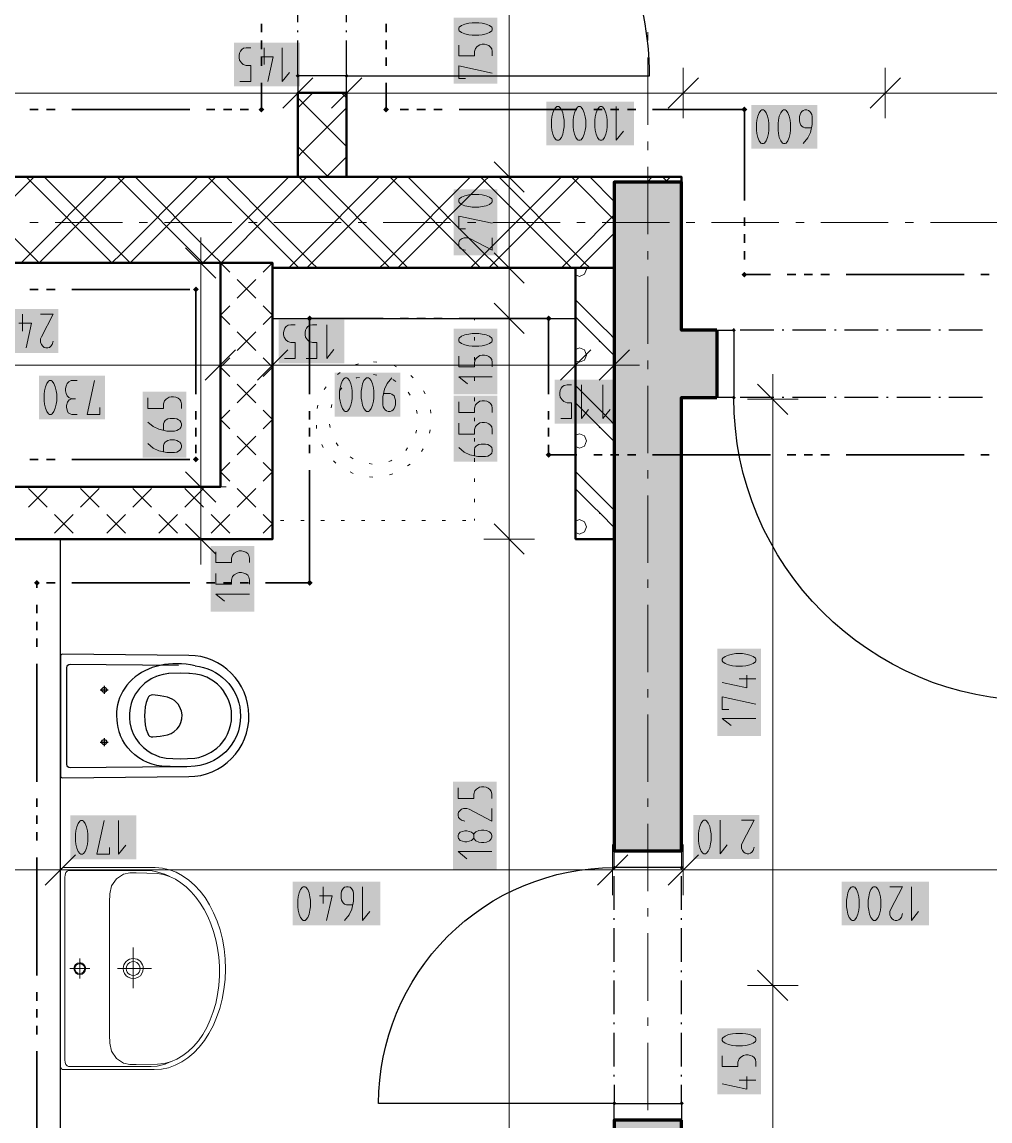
# Model space of a CAD drawing. Header units: millimetres. Extents: x 0 to 594, y 0 to 420.
# Drawn here: x 448.8 to 475.14, y 196.91 to 226.79 of the extents above; entities that cross this region are included whole.
import ezdxf

# ---------------------------------------------------------------- set-up
doc = ezdxf.new("R2010")
doc.units = ezdxf.units.MM
doc.header["$LTSCALE"] = 8
for name, color, linetype in [('PDF_Dvere', 7, 'Continuous'), ('PDF_Instalacni prizdivka do 1m', 7, 'Continuous'), ('PDF_Instalacni prizdivky', 7, 'Continuous'), ('PDF_Koty delkove', 7, 'Continuous'), ('PDF_Osy hlavni', 7, 'Continuous'), ('PDF_Pozarni useky', 7, 'Continuous'), ('PDF_Pricky CP', 7, 'Continuous'), ('PDF_Pricky zdene', 7, 'Continuous'), ('PDF_Sanita', 7, 'Continuous'), ('PDF_Steny akusticke', 7, 'Continuous'), ('PDF_Steny obvodove nosne', 7, 'Continuous')]:
    doc.layers.add(name, color=color, linetype=linetype)

msp = doc.modelspace()

# ---------------------------------------------------------------- hatches: boundary and pattern name
at = {"layer": 'PDF_Steny obvodove nosne', "true_color": 0xc0c0c0, "transparency": 33554559}
h = msp.add_hatch(color=9, dxfattribs=at)
h.paths.add_polyline_path([(464.915, 222.437), (464.915, 204.257), (466.747, 204.257), (466.747, 216.576), (466.746, 216.576), (466.746, 218.407), (466.747, 218.407), (466.747, 222.437)], flags=0)
h.paths.add_polyline_path([(464.915, 196.93), (464.915, 182.826), (466.747, 182.826), (466.747, 196.93)], flags=0)

# ---------------------------------------------------------------- linework, layer by layer
at = {"layer": 'PDF_Dvere', "lineweight": 25}
for points in [[(457.634, 225.322), (465.877, 225.322, 0.414214), (457.634, 233.565)], [(476.409, 216.576), (476.409, 208.333, -0.414213), (468.166, 216.576)], [(464.915, 197.89), (464.915, 197.388), (458.504, 197.388, -0.414214), (464.915, 203.799), (464.915, 203.797)]]:
    msp.add_lwpolyline(points, format="xyb", dxfattribs=at)
for points in [[(456.306, 226.786), (456.306, 227.701)], [(457.634, 226.786), (457.634, 227.701)], [(456.306, 226.511), (456.306, 226.557)], [(457.634, 226.511), (457.634, 226.557)], [(456.306, 225.366), (456.306, 226.282)], [(457.634, 225.366), (457.634, 226.282)], [(469.255, 218.407), (468.339, 218.407)], [(469.53, 218.407), (469.484, 218.407)], [(470.674, 218.407), (469.759, 218.407)], [(470.949, 218.407), (470.903, 218.407)], [(472.094, 218.407), (471.178, 218.407)], [(472.369, 218.407), (472.323, 218.407)], [(473.514, 218.407), (472.598, 218.407)], [(473.788, 218.407), (473.743, 218.407)], [(474.933, 218.407), (474.017, 218.407)], [(469.255, 216.576), (468.339, 216.576)], [(469.53, 216.576), (469.484, 216.576)], [(470.674, 216.576), (469.759, 216.576)], [(470.949, 216.576), (470.903, 216.576)], [(472.094, 216.576), (471.178, 216.576)], [(472.369, 216.576), (472.323, 216.576)], [(473.514, 216.576), (472.598, 216.576)], [(473.788, 216.576), (473.743, 216.576)], [(474.933, 216.576), (474.017, 216.576)], [(466.747, 203.797), (466.747, 203.799)], [(464.915, 202.652), (464.915, 203.568)], [(466.747, 202.652), (466.747, 203.568)], [(464.915, 202.377), (464.915, 202.423)], [(466.747, 202.377), (466.747, 202.423)], [(464.915, 201.233), (464.915, 202.148)], [(466.747, 201.233), (466.747, 202.148)], [(464.915, 200.958), (464.915, 201.004)], [(466.747, 200.958), (466.747, 201.004)], [(464.915, 199.813), (464.915, 200.729)], [(466.747, 199.813), (466.747, 200.729)], [(464.915, 199.538), (464.915, 199.584)], [(464.915, 198.393), (464.915, 199.309)], [(466.747, 199.538), (466.747, 199.584)], [(466.747, 198.393), (466.747, 199.309)], [(464.915, 198.119), (464.915, 198.164)], [(466.747, 198.119), (466.747, 198.164)], [(466.747, 197.388), (466.747, 197.89)]]:
    msp.add_lwpolyline(points, dxfattribs=at)
for points in [[(456.306, 225.322), (456.306, 224.864), (457.634, 224.864), (457.634, 225.322)], [(467.708, 218.407), (468.166, 218.407), (468.166, 216.576), (467.708, 216.576)], [(466.747, 204.257), (466.747, 203.799), (464.915, 203.799), (464.915, 204.257)], [(466.747, 197.388), (466.747, 196.93), (464.915, 196.93), (464.915, 197.388)]]:
    msp.add_lwpolyline(points, close=True, dxfattribs=at)
at = {"layer": 'PDF_Dvere', "lineweight": 25, "transparency": 33554559}
for points in [[(456.306, 225.265), (456.249, 225.322), (456.363, 225.322), (456.306, 225.38)], [(457.634, 225.265), (457.577, 225.322), (457.691, 225.322), (457.634, 225.38)], [(468.223, 218.407), (468.166, 218.35), (468.166, 218.465), (468.109, 218.407)], [(468.223, 216.576), (468.166, 216.518), (468.166, 216.633), (468.109, 216.576)], [(464.915, 203.742), (464.858, 203.799), (464.973, 203.799), (464.915, 203.856)], [(466.747, 203.742), (466.69, 203.799), (466.804, 203.799), (466.747, 203.856)], [(464.915, 197.331), (464.858, 197.388), (464.973, 197.388), (464.915, 197.445)], [(466.747, 197.331), (466.69, 197.388), (466.804, 197.388), (466.747, 197.445)]]:
    msp.add_solid(points, dxfattribs=at)
at = {"layer": 'PDF_Instalacni prizdivka do 1m', "lineweight": 25}
for points in [[(463.862, 220.102), (455.619, 220.102), (455.619, 218.728), (463.862, 218.728)], [(448.292, 212.729), (448.292, 196.014), (449.849, 196.014), (449.849, 212.729)]]:
    msp.add_lwpolyline(points, close=True, dxfattribs=at)
at = {"layer": 'PDF_Instalacni prizdivky', "lineweight": 9}
for points in [[(463.862, 219.914), (463.965, 219.871), (464.104, 219.929), (464.161, 220.067), (464.147, 220.102)], [(464.915, 220.051), (464.865, 220.102)], [(464.915, 218.183), (464.783, 218.316), (464.549, 218.549), (463.862, 219.236)], [(464.915, 217.716), (464.549, 218.082), (464.315, 218.316), (463.862, 218.769)], [(463.862, 217.578), (463.965, 217.536), (464.104, 217.593), (464.161, 217.732), (464.104, 217.871), (463.965, 217.928), (463.862, 217.885)], [(464.915, 215.848), (464.783, 215.98), (464.549, 216.214), (463.862, 216.901)], [(464.549, 215.747), (464.315, 215.98), (463.862, 216.434)], [(464.915, 215.38), (464.549, 215.747)], [(463.862, 215.243), (463.965, 215.2), (464.104, 215.258), (464.161, 215.396), (464.104, 215.535), (463.965, 215.593), (463.862, 215.55)], [(464.915, 213.512), (464.783, 213.645), (464.549, 213.878), (463.862, 214.565)], [(464.915, 213.045), (464.549, 213.411), (464.315, 213.645), (463.862, 214.098)], [(463.862, 212.907), (463.965, 212.865), (464.104, 212.922), (464.161, 213.061), (464.104, 213.2), (463.965, 213.257), (463.862, 213.214)]]:
    msp.add_lwpolyline(points, dxfattribs=at)
at = {"layer": 'PDF_Instalacni prizdivky', "lineweight": 50}
msp.add_lwpolyline([(464.915, 212.729), (464.915, 220.102), (463.862, 220.102), (463.862, 212.729), (464.87, 212.729)], close=True, dxfattribs=at)
at = {"layer": 'PDF_Instalacni prizdivky', "lineweight": 9, "transparency": 33554559}
for points in [[(464.514, 218.078), (464.493, 218.099), (464.535, 218.099), (464.514, 218.119)], [(464.514, 215.743), (464.493, 215.763), (464.535, 215.763), (464.514, 215.784)], [(464.514, 213.407), (464.493, 213.428), (464.535, 213.428), (464.514, 213.448)]]:
    msp.add_solid(points, dxfattribs=at)
at = {"layer": 'PDF_Koty delkove', "lineweight": 18}
for points in [[(462.055, 145.412), (462.055, 167.145), (462.055, 182.78), (462.055, 188.275), (462.055, 189.603), (462.055, 196.014), (462.055, 212.729), (462.055, 218.728), (462.055, 220.102), (462.055, 222.575), (462.055, 229.444), (462.055, 236.313)], [(461.23, 226.768), (461.047, 226.768), (460.956, 226.755), (460.849, 226.731), (460.758, 226.694), (460.696, 226.646), (460.682, 226.621), (460.682, 226.573), (460.696, 226.548), (460.758, 226.499), (460.849, 226.462), (460.956, 226.438), (461.047, 226.425), (461.23, 226.425), (461.322, 226.438), (461.429, 226.462), (461.521, 226.499), (461.582, 226.548), (461.597, 226.573), (461.597, 226.621), (461.582, 226.646)], [(461.582, 226.646), (461.521, 226.694), (461.429, 226.731), (461.322, 226.755), (461.23, 226.768)], [(454.722, 225.752), (454.709, 225.813), (454.709, 225.874), (454.722, 225.936), (454.746, 225.996), (454.782, 226.042), (454.831, 226.073), (454.904, 226.089), (455.027, 226.089)], [(455.394, 226.089), (455.394, 225.631)], [(455.883, 226.089), (455.883, 225.173), (456.078, 225.416)], [(460.682, 226.156), (460.682, 225.863), (461.108, 225.863), (461.108, 225.985), (461.14, 226.071), (461.185, 226.12), (461.261, 226.168), (461.322, 226.181), (461.383, 226.181), (461.444, 226.168), (461.505, 226.144), (461.551, 226.107), (461.582, 226.059), (461.597, 225.985), (461.597, 225.863)], [(454.733, 225.173), (455.027, 225.173), (455.027, 225.6), (454.904, 225.6), (454.819, 225.631), (454.77, 225.676), (454.722, 225.752)], [(455.296, 225.844), (455.639, 225.844), (455.491, 225.173)], [(456.306, 225.543), (456.306, 224.856), (456.306, 224.169)], [(457.634, 225.543), (457.634, 224.856), (457.634, 224.169)], [(460.864, 225.251), (460.682, 225.251), (460.682, 225.594), (461.597, 225.398)], [(466.793, 225.543), (466.793, 224.856), (466.793, 224.169)], [(472.287, 225.543), (472.287, 224.856), (472.287, 224.169)], [(456.718, 225.268), (455.894, 224.444)], [(458.046, 225.268), (457.222, 224.444)], [(467.205, 225.268), (466.381, 224.444)], [(472.7, 225.268), (471.875, 224.444)], [(523.852, 224.856), (518.642, 224.856), (513.503, 224.856), (504.707, 224.856), (492.987, 224.856), (485.294, 224.856), (472.287, 224.856), (466.793, 224.856), (465.016, 224.856), (457.634, 224.856), (456.306, 224.856), (425.487, 224.856), (420.083, 224.856), (409.093, 224.856), (398.881, 224.856), (391.828, 224.856), (385.142, 224.856), (315.719, 224.856), (309.033, 224.856)], [(464.064, 223.647), (464.1, 223.739), (464.125, 223.846), (464.138, 223.936), (464.138, 224.12), (464.125, 224.211), (464.1, 224.318), (464.064, 224.41), (464.015, 224.471), (463.99, 224.487), (463.942, 224.487), (463.917, 224.471), (463.868, 224.41), (463.832, 224.318), (463.808, 224.211), (463.795, 224.12)], [(464.969, 224.487), (464.969, 223.571), (465.165, 223.815)], [(463.795, 224.12), (463.795, 223.936), (463.808, 223.846), (463.832, 223.739), (463.868, 223.647), (463.917, 223.586), (463.942, 223.571), (463.99, 223.571), (464.015, 223.586), (464.064, 223.647)], [(469.05, 223.558), (469.087, 223.65), (469.112, 223.757), (469.124, 223.847), (469.124, 224.031), (469.112, 224.122), (469.087, 224.229), (469.05, 224.321), (469.002, 224.382), (468.977, 224.398), (468.928, 224.398), (468.903, 224.382), (468.855, 224.321), (468.818, 224.229), (468.794, 224.122), (468.782, 224.031)], [(469.968, 224.031), (469.956, 224.092), (469.956, 224.214), (469.968, 224.275), (469.992, 224.321), (470.017, 224.351), (470.053, 224.382), (470.103, 224.398), (470.151, 224.398), (470.2, 224.382), (470.237, 224.351), (470.261, 224.321), (470.286, 224.275), (470.299, 224.214), (470.299, 224), (470.249, 223.787), (470.176, 223.634), (470.053, 223.482)], [(468.782, 224.031), (468.782, 223.847), (468.794, 223.757), (468.818, 223.65), (468.855, 223.558), (468.903, 223.497), (468.928, 223.482), (468.977, 223.482), (469.002, 223.497), (469.05, 223.558)], [(470.274, 223.909), (470.103, 223.909), (470.053, 223.924), (470.017, 223.955), (469.992, 223.986), (469.968, 224.031)], [(462.468, 222.163), (461.643, 222.987)], [(462.742, 222.575), (462.055, 222.575), (461.368, 222.575)], [(461.23, 222.097), (461.047, 222.097), (460.956, 222.084), (460.849, 222.06), (460.758, 222.023), (460.696, 221.975), (460.682, 221.95), (460.682, 221.902), (460.696, 221.877), (460.758, 221.828), (460.849, 221.792), (460.956, 221.767)], [(460.956, 221.767), (461.047, 221.754), (461.23, 221.754), (461.322, 221.767), (461.429, 221.792), (461.521, 221.828), (461.582, 221.877), (461.597, 221.902), (461.597, 221.95), (461.582, 221.975), (461.521, 222.023), (461.429, 222.06), (461.322, 222.084), (461.23, 222.097)], [(460.864, 221.167), (460.682, 221.167), (460.682, 221.51), (461.597, 221.314)], [(453.667, 220.239), (453.667, 220.926)], [(461.597, 220.923), (461.597, 220.58), (460.987, 220.898), (460.925, 220.923), (460.834, 220.923), (460.773, 220.898), (460.727, 220.862), (460.696, 220.825), (460.682, 220.776), (460.682, 220.727), (460.696, 220.678), (460.727, 220.642), (460.773, 220.605), (460.864, 220.58)], [(454.079, 219.827), (453.255, 220.651)], [(454.354, 220.239), (453.667, 220.239), (452.98, 220.239)], [(453.667, 212.729), (453.667, 213.53), (453.667, 214.148), (453.667, 220.239)], [(462.468, 219.69), (461.643, 220.514)], [(462.742, 220.102), (462.055, 220.102), (461.368, 220.102)], [(462.468, 218.316), (461.643, 219.14)], [(448.819, 218.843), (448.819, 218.385)], [(449.308, 218.843), (449.651, 218.843), (449.333, 218.232), (449.308, 218.171), (449.308, 218.079), (449.333, 218.019), (449.369, 217.973), (449.406, 217.942)], [(462.742, 218.728), (462.055, 218.728), (461.368, 218.728)], [(448.721, 218.599), (449.064, 218.599), (448.916, 217.927)], [(455.944, 217.642), (456.238, 217.642), (456.238, 218.069), (456.115, 218.069), (456.03, 218.1), (455.981, 218.146), (455.932, 218.222), (455.92, 218.282), (455.92, 218.344), (455.932, 218.405), (455.957, 218.466), (455.993, 218.511), (456.042, 218.542), (456.115, 218.558), (456.238, 218.558)], [(456.531, 217.642), (456.825, 217.642), (456.825, 218.069), (456.702, 218.069), (456.617, 218.1), (456.568, 218.146), (456.519, 218.222), (456.507, 218.282), (456.507, 218.344), (456.519, 218.405), (456.544, 218.466), (456.58, 218.511), (456.629, 218.542), (456.702, 218.558), (456.825, 218.558)], [(457.094, 218.558), (457.094, 217.642), (457.289, 217.886)], [(454.2, 218.146), (454.2, 217.459), (454.2, 216.772)], [(455.619, 218.146), (455.619, 217.459), (455.619, 216.772)], [(461.047, 218.316), (460.956, 218.304), (460.849, 218.279), (460.758, 218.243), (460.696, 218.194), (460.682, 218.169), (460.682, 218.121), (460.696, 218.096), (460.758, 218.047), (460.849, 218.011), (460.956, 217.986), (461.047, 217.973), (461.23, 217.973), (461.322, 217.986), (461.429, 218.011), (461.521, 218.047), (461.582, 218.096), (461.597, 218.121), (461.597, 218.169), (461.582, 218.194), (461.521, 218.243), (461.429, 218.279), (461.322, 218.304), (461.23, 218.316)], [(461.23, 218.316), (461.047, 218.316)], [(463.862, 218.146), (463.862, 217.459), (463.862, 216.772)], [(464.915, 218.146), (464.915, 217.459), (464.915, 216.772)], [(449.406, 217.942), (449.455, 217.927), (449.504, 217.927), (449.553, 217.942), (449.589, 217.973), (449.626, 218.019), (449.651, 218.109)], [(454.612, 217.871), (453.787, 217.047)], [(456.031, 217.871), (455.207, 217.047)], [(464.274, 217.871), (463.45, 217.047)], [(465.327, 217.871), (464.503, 217.047)], [(460.682, 217.705), (460.682, 217.411), (461.108, 217.411), (461.108, 217.534), (461.14, 217.619), (461.185, 217.668), (461.261, 217.716), (461.322, 217.729), (461.383, 217.729), (461.444, 217.716), (461.505, 217.692), (461.551, 217.656), (461.582, 217.607), (461.597, 217.534), (461.597, 217.411)], [(454.2, 217.459), (447.514, 217.459), (445.316, 217.459), (437.576, 217.459), (436.157, 217.459), (427.96, 217.459)], [(464.915, 217.459), (463.875, 217.459), (463.862, 217.459), (463.157, 217.459), (461.505, 217.459), (458.374, 217.459), (455.619, 217.459), (454.2, 217.459)], [(464.915, 217.459), (465.602, 217.459)], [(450.308, 217.036), (450.137, 217.036), (450.076, 217.004), (450.027, 216.959), (450.002, 216.883), (449.99, 216.821), (449.99, 216.76), (450.002, 216.684), (450.027, 216.623), (450.076, 216.578), (450.161, 216.546)], [(450.92, 216.302), (450.92, 216.12), (450.577, 216.12), (450.772, 217.036)], [(457.665, 216.213), (457.713, 216.275), (457.75, 216.366), (457.775, 216.474), (457.787, 216.564), (457.787, 216.747), (457.775, 216.839), (457.75, 216.946), (457.713, 217.038), (457.665, 217.099), (457.64, 217.115), (457.591, 217.115), (457.566, 217.099), (457.518, 217.038), (457.481, 216.946), (457.457, 216.839), (457.444, 216.747)], [(458.863, 217.115), (458.74, 216.962), (458.667, 216.809), (458.619, 216.595)], [(461.597, 217.142), (460.682, 217.142), (460.925, 216.947)], [(469.639, 216.118), (468.814, 216.942)], [(469.226, 216.53), (469.226, 217.217)], [(457.444, 216.747), (457.444, 216.564), (457.457, 216.474), (457.481, 216.366), (457.518, 216.275), (457.566, 216.213), (457.591, 216.199), (457.64, 216.199), (457.665, 216.213)], [(458.619, 216.595), (458.619, 216.381), (458.631, 216.321), (458.655, 216.275), (458.679, 216.245), (458.716, 216.213), (458.765, 216.199), (458.814, 216.199), (458.863, 216.213), (458.9, 216.245), (458.924, 216.275), (458.949, 216.321), (458.961, 216.381), (458.961, 216.504), (458.949, 216.564), (458.924, 216.626), (458.863, 216.671), (458.814, 216.687), (458.643, 216.687)], [(463.458, 216.007), (463.752, 216.007), (463.752, 216.434), (463.629, 216.434), (463.544, 216.465), (463.495, 216.511), (463.446, 216.587), (463.434, 216.647), (463.434, 216.709), (463.446, 216.77), (463.47, 216.83), (463.507, 216.876), (463.556, 216.907), (463.629, 216.923), (463.752, 216.923)], [(464.021, 216.923), (464.021, 216.007), (464.216, 216.251)], [(464.608, 216.923), (464.608, 216.007), (464.803, 216.251)], [(450.161, 216.12), (450.112, 216.134), (450.063, 216.165), (450.038, 216.211), (450.014, 216.302), (450.014, 216.363), (450.038, 216.455), (450.088, 216.516), (450.161, 216.546), (450.259, 216.546)], [(452.223, 216.573), (452.223, 216.279), (452.65, 216.279), (452.65, 216.402), (452.681, 216.487), (452.727, 216.536), (452.803, 216.584), (452.864, 216.597), (452.925, 216.597), (452.986, 216.584), (453.047, 216.56), (453.093, 216.523), (453.124, 216.475), (453.139, 216.402), (453.139, 216.279)], [(460.682, 216.463), (460.682, 216.169), (461.108, 216.169), (461.108, 216.292), (461.14, 216.377), (461.185, 216.426), (461.261, 216.475), (461.322, 216.487), (461.383, 216.487), (461.444, 216.475), (461.505, 216.45), (461.551, 216.414), (461.582, 216.365), (461.597, 216.292), (461.597, 216.169)], [(469.913, 216.53), (469.226, 216.53), (468.54, 216.53)], [(469.226, 196.472), (469.226, 200.594), (469.226, 216.53)], [(450.308, 216.12), (450.161, 216.12)], [(452.65, 215.692), (452.65, 215.863), (452.666, 215.912), (452.696, 215.949), (452.727, 215.973), (452.772, 215.997), (452.833, 216.01), (452.955, 216.01), (453.017, 215.997), (453.062, 215.973), (453.093, 215.949), (453.124, 215.912), (453.139, 215.863), (453.139, 215.814), (453.124, 215.765), (453.093, 215.729), (453.062, 215.704), (453.017, 215.679), (452.955, 215.667), (452.742, 215.667), (452.528, 215.716), (452.375, 215.79), (452.223, 215.912)], [(460.682, 215.876), (460.682, 215.582), (461.108, 215.582), (461.108, 215.705), (461.14, 215.79), (461.185, 215.839), (461.261, 215.887), (461.322, 215.9), (461.383, 215.9), (461.444, 215.887), (461.505, 215.863), (461.551, 215.827), (461.582, 215.778), (461.597, 215.705), (461.597, 215.582)], [(453.062, 215.386), (453.093, 215.362), (453.124, 215.325), (453.139, 215.276), (453.139, 215.227), (453.124, 215.178), (453.093, 215.142), (453.062, 215.117), (453.017, 215.092), (452.955, 215.08), (452.742, 215.08), (452.528, 215.129), (452.375, 215.202), (452.223, 215.325)], [(452.65, 215.105), (452.65, 215.276), (452.666, 215.325), (452.696, 215.362), (452.727, 215.386), (452.772, 215.41), (452.833, 215.423), (452.955, 215.423), (453.017, 215.41), (453.062, 215.386)], [(461.475, 214.983), (461.413, 214.97), (461.2, 214.97), (460.987, 215.019), (460.834, 215.093), (460.682, 215.215)], [(461.108, 214.995), (461.108, 215.166), (461.124, 215.215), (461.154, 215.252), (461.185, 215.276), (461.23, 215.3), (461.292, 215.313), (461.413, 215.313), (461.475, 215.3), (461.521, 215.276), (461.551, 215.252), (461.582, 215.215), (461.597, 215.166), (461.597, 215.118), (461.582, 215.068), (461.551, 215.032), (461.521, 215.008), (461.475, 214.983)], [(454.079, 213.736), (453.255, 214.561)], [(454.354, 214.148), (453.667, 214.148), (452.98, 214.148)], [(454.079, 212.317), (453.255, 213.141)], [(462.468, 212.317), (461.643, 213.141)], [(454.354, 212.729), (453.667, 212.729), (452.98, 212.729)], [(453.667, 212.729), (453.667, 212.042)], [(462.742, 212.729), (462.055, 212.729), (461.368, 212.729)], [(454.073, 212.382), (454.073, 212.088), (454.499, 212.088), (454.499, 212.211), (454.531, 212.296), (454.576, 212.345), (454.652, 212.393), (454.713, 212.406), (454.774, 212.406), (454.836, 212.393), (454.896, 212.369), (454.942, 212.333), (454.973, 212.284), (454.989, 212.211), (454.989, 212.088)], [(454.073, 211.795), (454.073, 211.501), (454.499, 211.501), (454.499, 211.624), (454.531, 211.709), (454.576, 211.758), (454.652, 211.806), (454.713, 211.819), (454.774, 211.819), (454.836, 211.806), (454.896, 211.782), (454.942, 211.745), (454.973, 211.697), (454.989, 211.624), (454.989, 211.501)], [(454.989, 211.232), (454.073, 211.232), (454.316, 211.037)], [(468.524, 209.027), (468.524, 208.684), (467.853, 208.832)], [(468.768, 208.929), (468.311, 208.929)], [(468.035, 208.097), (467.853, 208.097), (467.853, 208.44), (468.768, 208.244)], [(468.768, 207.853), (467.853, 207.853), (468.096, 207.657)], [(460.664, 205.969), (460.664, 205.675), (461.091, 205.675), (461.091, 205.798), (461.122, 205.883), (461.167, 205.932), (461.244, 205.981), (461.304, 205.993), (461.365, 205.993), (461.427, 205.981), (461.487, 205.956), (461.533, 205.92), (461.564, 205.871), (461.58, 205.798), (461.58, 205.675)], [(461.58, 205.406), (461.58, 205.063), (460.969, 205.382), (460.907, 205.406), (460.816, 205.406), (460.755, 205.382), (460.71, 205.345), (460.678, 205.308), (460.664, 205.259), (460.664, 205.211), (460.678, 205.162), (460.71, 205.125), (460.755, 205.088), (460.846, 205.063)], [(450.585, 204.801), (450.56, 204.909), (450.523, 205), (450.475, 205.062), (450.45, 205.077), (450.402, 205.077), (450.377, 205.062), (450.328, 205), (450.292, 204.909), (450.267, 204.801), (450.255, 204.71)], [(451.185, 204.344), (451.185, 204.161), (450.842, 204.161), (451.037, 205.077)], [(451.429, 205.077), (451.429, 204.161), (451.624, 204.405)], [(467.792, 205.086), (467.792, 204.17), (467.987, 204.414)], [(468.379, 205.086), (468.722, 205.086), (468.403, 204.475), (468.379, 204.414), (468.379, 204.322), (468.403, 204.262), (468.44, 204.216), (468.477, 204.185), (468.526, 204.17), (468.574, 204.17)], [(450.255, 204.71), (450.255, 204.527), (450.267, 204.436), (450.292, 204.329), (450.328, 204.237), (450.377, 204.176), (450.402, 204.161), (450.45, 204.161), (450.475, 204.176), (450.523, 204.237), (450.56, 204.329), (450.585, 204.436), (450.598, 204.527), (450.598, 204.71), (450.585, 204.801)], [(461.091, 204.599), (461.075, 204.575), (461.029, 204.538), (460.969, 204.514), (460.907, 204.501), (460.846, 204.501), (460.786, 204.514), (460.724, 204.538), (460.678, 204.587), (460.664, 204.624), (460.664, 204.672), (460.678, 204.709), (460.724, 204.758), (460.786, 204.782), (460.846, 204.795), (460.907, 204.795), (460.969, 204.782), (461.029, 204.758), (461.075, 204.721), (461.091, 204.697)], [(449.849, 204.423), (449.849, 203.736), (449.849, 203.049)], [(464.87, 204.423), (464.87, 203.736), (464.87, 203.049)], [(466.793, 204.423), (466.793, 203.736), (466.793, 203.049)], [(450.261, 204.148), (449.437, 203.324)], [(461.58, 204.232), (460.664, 204.232), (460.907, 204.037)], [(465.282, 204.148), (464.457, 203.324)], [(467.205, 204.148), (466.381, 203.324)], [(468.574, 204.17), (468.623, 204.185), (468.66, 204.216), (468.697, 204.262), (468.722, 204.352)], [(477.783, 203.736), (466.793, 203.736), (464.87, 203.736), (449.849, 203.736), (448.292, 203.736), (447.514, 203.736), (445.316, 203.736), (444.536, 203.736), (442.979, 203.736), (427.96, 203.736), (426.952, 203.736), (409.093, 203.736), (407.169, 203.736)], [(456.992, 203.278), (456.992, 202.82)], [(457.799, 202.789), (457.628, 202.789), (457.579, 202.805), (457.542, 202.835), (457.518, 202.866), (457.494, 202.911), (457.481, 202.972), (457.481, 203.094), (457.494, 203.156), (457.518, 203.201), (457.542, 203.232), (457.579, 203.263), (457.628, 203.278), (457.677, 203.278), (457.726, 203.263), (457.762, 203.232), (457.787, 203.201), (457.812, 203.156), (457.824, 203.094)], [(458.069, 203.278), (458.069, 202.362), (458.264, 202.606)], [(472.018, 202.362), (472.043, 202.377), (472.092, 202.438), (472.128, 202.53), (472.153, 202.637), (472.166, 202.728), (472.166, 202.911), (472.153, 203.003), (472.128, 203.11), (472.092, 203.201), (472.043, 203.263), (472.018, 203.278), (471.97, 203.278), (471.945, 203.263), (471.896, 203.201), (471.86, 203.11), (471.836, 203.003), (471.823, 202.911)], [(472.41, 203.278), (472.753, 203.278), (472.434, 202.667), (472.41, 202.606), (472.41, 202.514), (472.434, 202.454), (472.471, 202.408), (472.508, 202.377), (472.557, 202.362), (472.605, 202.362), (472.655, 202.377), (472.691, 202.408), (472.728, 202.454), (472.753, 202.545)], [(472.997, 203.278), (472.997, 202.362), (473.193, 202.606)], [(456.894, 203.034), (457.237, 203.034), (457.09, 202.362)], [(457.824, 203.094), (457.824, 202.881), (457.775, 202.667), (457.702, 202.514), (457.579, 202.362)], [(471.823, 202.911), (471.823, 202.728), (471.836, 202.637), (471.86, 202.53), (471.896, 202.438), (471.945, 202.377), (471.97, 202.362), (472.018, 202.362)], [(469.639, 200.181), (468.814, 201.006)], [(469.913, 200.594), (469.226, 200.594), (468.54, 200.594)], [(468.401, 199.291), (468.218, 199.291), (468.127, 199.279), (468.02, 199.255), (467.929, 199.218), (467.867, 199.17), (467.853, 199.145), (467.853, 199.096), (467.867, 199.071), (467.929, 199.023), (468.02, 198.986), (468.127, 198.961), (468.218, 198.949), (468.401, 198.949), (468.493, 198.961), (468.6, 198.986), (468.692, 199.023), (468.753, 199.071), (468.768, 199.096), (468.768, 199.145), (468.753, 199.17), (468.692, 199.218), (468.6, 199.255)], [(468.6, 199.255), (468.493, 199.279), (468.401, 199.291)], [(467.853, 198.68), (467.853, 198.387), (468.279, 198.387), (468.279, 198.509), (468.311, 198.594), (468.356, 198.643), (468.432, 198.692), (468.493, 198.704), (468.554, 198.704), (468.616, 198.692), (468.676, 198.668), (468.722, 198.631), (468.753, 198.583), (468.768, 198.509), (468.768, 198.387)], [(468.524, 198.117), (468.524, 197.775), (467.853, 197.922)], [(468.768, 198.02), (468.311, 198.02)]]:
    msp.add_lwpolyline(points, dxfattribs=at)
for points in [[(463.208, 224.12), (463.208, 223.936), (463.22, 223.846), (463.245, 223.739), (463.281, 223.647), (463.33, 223.586), (463.355, 223.571), (463.403, 223.571), (463.428, 223.586), (463.477, 223.647), (463.513, 223.739), (463.538, 223.846), (463.551, 223.936), (463.551, 224.12), (463.538, 224.211), (463.513, 224.318), (463.477, 224.41), (463.428, 224.471), (463.403, 224.487), (463.355, 224.487), (463.33, 224.471), (463.281, 224.41), (463.245, 224.318), (463.22, 224.211)], [(464.382, 224.12), (464.382, 223.936), (464.395, 223.846), (464.419, 223.739), (464.456, 223.647), (464.504, 223.586), (464.529, 223.571), (464.577, 223.571), (464.602, 223.586), (464.651, 223.647), (464.687, 223.739), (464.712, 223.846), (464.725, 223.936), (464.725, 224.12), (464.712, 224.211), (464.687, 224.318), (464.651, 224.41), (464.602, 224.471), (464.577, 224.487), (464.529, 224.487), (464.504, 224.471), (464.456, 224.41), (464.419, 224.318), (464.395, 224.211)], [(469.369, 224.031), (469.369, 223.847), (469.381, 223.757), (469.405, 223.65), (469.442, 223.558), (469.491, 223.497), (469.515, 223.482), (469.564, 223.482), (469.589, 223.497), (469.637, 223.558), (469.674, 223.65), (469.699, 223.757), (469.711, 223.847), (469.711, 224.031), (469.699, 224.122), (469.674, 224.229), (469.637, 224.321), (469.589, 224.382), (469.564, 224.398), (469.515, 224.398), (469.491, 224.382), (469.442, 224.321), (469.405, 224.229), (469.381, 224.122)], [(449.403, 216.668), (449.403, 216.485), (449.415, 216.394), (449.44, 216.287), (449.476, 216.196), (449.525, 216.134), (449.55, 216.12), (449.598, 216.12), (449.623, 216.134), (449.671, 216.196), (449.708, 216.287), (449.733, 216.394), (449.746, 216.485), (449.746, 216.668), (449.733, 216.76), (449.708, 216.867), (449.671, 216.959), (449.623, 217.02), (449.598, 217.036), (449.55, 217.036), (449.525, 217.02), (449.476, 216.959), (449.44, 216.867), (449.415, 216.76)], [(458.031, 216.747), (458.031, 216.564), (458.044, 216.474), (458.068, 216.366), (458.105, 216.275), (458.153, 216.213), (458.178, 216.199), (458.227, 216.199), (458.252, 216.213), (458.3, 216.275), (458.337, 216.366), (458.362, 216.474), (458.374, 216.564), (458.374, 216.747), (458.362, 216.839), (458.337, 216.946), (458.3, 217.038), (458.252, 217.099), (458.227, 217.115), (458.178, 217.115), (458.153, 217.099), (458.105, 217.038), (458.068, 216.946), (458.044, 216.839)], [(468.401, 209.614), (468.218, 209.614), (468.127, 209.601), (468.02, 209.577), (467.929, 209.54), (467.867, 209.492), (467.853, 209.467), (467.853, 209.419), (467.867, 209.394), (467.929, 209.345), (468.02, 209.309), (468.127, 209.284), (468.218, 209.271), (468.401, 209.271), (468.493, 209.284), (468.6, 209.309), (468.692, 209.345), (468.753, 209.394), (468.768, 209.419), (468.768, 209.467), (468.753, 209.492), (468.692, 209.54), (468.6, 209.577), (468.493, 209.601)], [(467.205, 204.719), (467.205, 204.535), (467.217, 204.445), (467.241, 204.338), (467.278, 204.246), (467.327, 204.185), (467.352, 204.17), (467.4, 204.17), (467.425, 204.185), (467.473, 204.246), (467.51, 204.338), (467.535, 204.445), (467.547, 204.535), (467.547, 204.719), (467.535, 204.81), (467.51, 204.917), (467.473, 205.009), (467.425, 205.07), (467.4, 205.086), (467.352, 205.086), (467.327, 205.07), (467.278, 205.009), (467.241, 204.917), (467.217, 204.81)], [(461.365, 204.819), (461.304, 204.819), (461.228, 204.806), (461.152, 204.771), (461.106, 204.721), (461.091, 204.697), (461.091, 204.599), (461.106, 204.575), (461.152, 204.525), (461.228, 204.489), (461.304, 204.476), (461.365, 204.476), (461.441, 204.489), (461.518, 204.525), (461.564, 204.575), (461.58, 204.624), (461.58, 204.672), (461.564, 204.721), (461.518, 204.771), (461.441, 204.806)], [(456.307, 202.911), (456.307, 202.728), (456.32, 202.637), (456.344, 202.53), (456.381, 202.438), (456.429, 202.377), (456.454, 202.362), (456.502, 202.362), (456.527, 202.377), (456.576, 202.438), (456.612, 202.53), (456.637, 202.637), (456.65, 202.728), (456.65, 202.911), (456.637, 203.003), (456.612, 203.11), (456.576, 203.201), (456.527, 203.263), (456.502, 203.278), (456.454, 203.278), (456.429, 203.263), (456.381, 203.201), (456.344, 203.11), (456.32, 203.003)], [(471.236, 202.911), (471.236, 202.728), (471.248, 202.637), (471.273, 202.53), (471.309, 202.438), (471.358, 202.377), (471.383, 202.362), (471.431, 202.362), (471.456, 202.377), (471.505, 202.438), (471.541, 202.53), (471.566, 202.637), (471.579, 202.728), (471.579, 202.911), (471.566, 203.003), (471.541, 203.11), (471.505, 203.201), (471.456, 203.263), (471.431, 203.278), (471.383, 203.278), (471.358, 203.263), (471.309, 203.201), (471.273, 203.11), (471.248, 203.003)]]:
    msp.add_lwpolyline(points, close=True, dxfattribs=at)
at = {"layer": 'PDF_Koty delkove', "color": 7, "lineweight": 18, "true_color": 0xffffff, "transparency": 33554559}
for points in [[(461.735, 225.113), (461.735, 226.905), (460.544, 225.113), (460.544, 226.905)], [(456.363, 226.226), (454.572, 226.226), (456.363, 225.035), (454.572, 225.035)], [(465.449, 224.624), (463.071, 224.624), (465.449, 223.434), (463.071, 223.434)], [(470.436, 224.535), (468.644, 224.535), (470.436, 223.345), (468.644, 223.345)], [(461.735, 220.443), (461.735, 222.234), (460.544, 220.443), (460.544, 222.234)], [(449.788, 218.98), (447.997, 218.98), (449.788, 217.79), (447.997, 217.79)], [(457.574, 218.695), (455.783, 218.695), (457.574, 217.505), (455.783, 217.505)], [(461.735, 216.662), (461.735, 218.453), (460.544, 216.662), (460.544, 218.453)], [(459.099, 217.252), (457.307, 217.252), (459.099, 216.061), (457.307, 216.061)], [(451.057, 217.173), (449.266, 217.173), (451.057, 215.982), (449.266, 215.982)], [(465.088, 217.06), (463.297, 217.06), (465.088, 215.87), (463.297, 215.87)], [(453.277, 214.942), (453.277, 216.734), (452.086, 214.942), (452.086, 216.734)], [(461.735, 214.833), (461.735, 216.624), (460.544, 214.833), (460.544, 216.624)], [(455.126, 210.752), (455.126, 212.543), (453.935, 210.752), (453.935, 212.543)], [(468.906, 207.372), (468.906, 209.751), (467.715, 207.372), (467.715, 209.751)], [(461.717, 203.752), (461.717, 206.13), (460.526, 203.752), (460.526, 206.13)], [(451.909, 205.215), (450.118, 205.215), (451.909, 204.024), (450.118, 204.024)], [(468.859, 205.223), (467.068, 205.223), (468.859, 204.033), (467.068, 204.033)], [(458.549, 203.416), (456.17, 203.416), (458.549, 202.225), (456.17, 202.225)], [(473.477, 203.416), (471.099, 203.416), (473.477, 202.225), (471.099, 202.225)], [(468.906, 197.637), (468.906, 199.429), (467.715, 197.637), (467.715, 199.429)]]:
    msp.add_solid(points, dxfattribs=at)
at = {"layer": 'PDF_Osy hlavni', "lineweight": 18}
for points in [[(465.831, 226.282), (465.831, 226.511)], [(465.831, 223.992), (465.831, 225.824)], [(465.831, 223.305), (465.831, 223.534)], [(465.831, 221.016), (465.831, 222.847)], [(449.243, 221.338), (449.014, 221.338)], [(451.533, 221.338), (449.701, 221.338)], [(452.219, 221.338), (451.99, 221.338)], [(454.509, 221.338), (452.677, 221.338)], [(455.196, 221.338), (454.967, 221.338)], [(457.486, 221.338), (455.654, 221.338)], [(458.173, 221.338), (457.944, 221.338)], [(460.462, 221.338), (458.631, 221.338)], [(461.149, 221.338), (460.92, 221.338)], [(463.439, 221.338), (461.607, 221.338)], [(464.126, 221.338), (463.897, 221.338)], [(466.416, 221.338), (464.584, 221.338)], [(467.102, 221.338), (466.874, 221.338)], [(469.392, 221.338), (467.56, 221.338)], [(470.079, 221.338), (469.85, 221.338)], [(472.369, 221.338), (470.537, 221.338)], [(473.056, 221.338), (472.827, 221.338)], [(475.345, 221.338), (473.514, 221.338)], [(465.831, 220.329), (465.831, 220.558)], [(465.831, 218.039), (465.831, 219.871)], [(465.831, 217.352), (465.831, 217.581)], [(465.831, 215.062), (465.831, 216.894)], [(465.831, 214.375), (465.831, 214.604)], [(465.831, 212.086), (465.831, 213.917)], [(465.831, 211.399), (465.831, 211.628)], [(465.831, 209.109), (465.831, 210.941)], [(465.831, 208.422), (465.831, 208.651)], [(465.831, 206.133), (465.831, 207.964)], [(465.831, 205.446), (465.831, 205.675)], [(465.831, 203.156), (465.831, 204.988)], [(465.831, 202.469), (465.831, 202.698)], [(465.831, 200.179), (465.831, 202.011)], [(465.831, 199.492), (465.831, 199.721)], [(465.831, 197.203), (465.831, 199.034)]]:
    msp.add_lwpolyline(points, dxfattribs=at)
at = {"layer": 'PDF_Pozarni useky', "lineweight": 35}
for points in [[(455.317, 226.511), (455.317, 226.74)], [(458.706, 226.511), (458.706, 226.74)], [(455.317, 226.053), (455.317, 226.282)], [(458.706, 226.053), (458.706, 226.282)], [(455.317, 225.595), (455.317, 225.824)], [(458.706, 225.595), (458.706, 225.824)], [(455.317, 224.406), (455.317, 225.137)], [(458.706, 224.406), (458.706, 225.137)], [(449.243, 224.406), (449.014, 224.406)], [(449.701, 224.406), (449.472, 224.406)], [(453.364, 224.406), (450.159, 224.406)], [(454.051, 224.406), (453.822, 224.406)], [(454.509, 224.406), (454.28, 224.406)], [(454.967, 224.406), (454.738, 224.406)], [(459.318, 224.406), (459.089, 224.406)], [(459.775, 224.406), (459.546, 224.406)], [(460.233, 224.406), (460.004, 224.406)], [(463.897, 224.406), (460.691, 224.406)], [(464.584, 224.406), (464.355, 224.406)], [(465.042, 224.406), (464.813, 224.406)], [(465.5, 224.406), (465.271, 224.406)], [(468.453, 224.406), (465.958, 224.406)], [(468.453, 221.931), (468.453, 224.406)], [(468.453, 221.244), (468.453, 221.473)], [(468.453, 220.787), (468.453, 221.016)], [(468.453, 220.329), (468.453, 220.558)], [(469.163, 219.919), (468.453, 219.919)], [(469.85, 219.919), (469.621, 219.919)], [(470.308, 219.919), (470.079, 219.919)], [(470.766, 219.919), (470.537, 219.919)], [(474.429, 219.919), (471.224, 219.919)], [(475.116, 219.919), (474.887, 219.919)], [(449.243, 219.515), (449.014, 219.515)], [(449.701, 219.515), (449.472, 219.515)], [(453.364, 219.515), (450.159, 219.515)], [(453.533, 216.665), (453.533, 219.515)], [(458.631, 218.728), (456.627, 218.728)], [(456.627, 216.665), (456.627, 218.728)], [(459.318, 218.728), (459.089, 218.728)], [(459.775, 218.728), (459.546, 218.728)], [(460.233, 218.728), (460.004, 218.728)], [(463.129, 218.728), (460.691, 218.728)], [(463.129, 216.665), (463.129, 218.728)], [(453.533, 215.978), (453.533, 216.207)], [(456.627, 215.978), (456.627, 216.207)], [(463.129, 215.978), (463.129, 216.207)], [(453.533, 215.52), (453.533, 215.749)], [(456.627, 215.52), (456.627, 215.749)], [(463.129, 215.52), (463.129, 215.749)], [(453.533, 215.062), (453.533, 215.291)], [(456.627, 215.062), (456.627, 215.291)], [(463.129, 215.062), (463.129, 215.291)], [(449.243, 214.896), (449.014, 214.896)], [(449.701, 214.896), (449.472, 214.896)], [(453.364, 214.896), (450.159, 214.896)], [(463.897, 215.019), (463.129, 215.019)], [(464.584, 215.019), (464.355, 215.019)], [(465.042, 215.019), (464.813, 215.019)], [(465.5, 215.019), (465.271, 215.019)], [(469.163, 215.019), (465.958, 215.019)], [(469.85, 215.019), (469.621, 215.019)], [(470.308, 215.019), (470.079, 215.019)], [(470.766, 215.019), (470.537, 215.019)], [(474.429, 215.019), (471.224, 215.019)], [(475.116, 215.019), (474.887, 215.019)], [(455.425, 211.538), (456.627, 211.538), (456.627, 214.604)], [(449.208, 211.399), (449.208, 211.538)], [(449.243, 211.538), (449.208, 211.538)], [(449.701, 211.538), (449.472, 211.538)], [(453.364, 211.538), (450.159, 211.538)], [(454.051, 211.538), (453.822, 211.538)], [(454.509, 211.538), (454.28, 211.538)], [(454.967, 211.538), (454.738, 211.538)], [(449.208, 210.712), (449.208, 210.941)], [(449.208, 210.254), (449.208, 210.483)], [(449.208, 209.796), (449.208, 210.025)], [(449.208, 206.133), (449.208, 209.338)], [(449.208, 205.446), (449.208, 205.675)], [(449.208, 204.988), (449.208, 205.217)], [(449.208, 204.53), (449.208, 204.759)], [(449.208, 200.866), (449.208, 204.072)], [(449.208, 200.179), (449.208, 200.408)], [(449.208, 199.721), (449.208, 199.95)], [(449.208, 199.263), (449.208, 199.492)], [(449.208, 195.6), (449.208, 198.805)]]:
    msp.add_lwpolyline(points, dxfattribs=at)
at = {"layer": 'PDF_Pozarni useky', "lineweight": 35, "transparency": 33554559}
for points in [[(455.397, 224.406), (455.317, 224.326), (455.317, 224.487), (455.237, 224.406)], [(455.317, 224.326), (455.237, 224.406), (455.397, 224.406), (455.317, 224.487)], [(458.706, 224.326), (458.626, 224.406), (458.786, 224.406), (458.706, 224.487)], [(458.786, 224.406), (458.706, 224.326), (458.706, 224.487), (458.626, 224.406)], [(468.453, 224.326), (468.373, 224.406), (468.533, 224.406), (468.453, 224.487)], [(468.533, 224.406), (468.453, 224.326), (468.453, 224.487), (468.373, 224.406)], [(468.533, 219.919), (468.453, 219.838), (468.453, 219.999), (468.373, 219.919)], [(468.453, 219.838), (468.373, 219.919), (468.533, 219.919), (468.453, 219.999)], [(453.533, 219.435), (453.453, 219.515), (453.613, 219.515), (453.533, 219.595)], [(453.613, 219.515), (453.533, 219.435), (453.533, 219.595), (453.453, 219.515)], [(456.707, 218.728), (456.627, 218.648), (456.627, 218.808), (456.546, 218.728)], [(456.627, 218.648), (456.546, 218.728), (456.707, 218.728), (456.627, 218.808)], [(463.129, 218.648), (463.049, 218.728), (463.21, 218.728), (463.129, 218.808)], [(463.21, 218.728), (463.129, 218.648), (463.129, 218.808), (463.049, 218.728)], [(453.613, 214.896), (453.533, 214.815), (453.533, 214.976), (453.453, 214.896)], [(453.533, 214.815), (453.453, 214.896), (453.613, 214.896), (453.533, 214.976)], [(463.21, 215.019), (463.129, 214.939), (463.129, 215.099), (463.049, 215.019)], [(463.129, 214.939), (463.049, 215.019), (463.21, 215.019), (463.129, 215.099)], [(449.208, 211.458), (449.128, 211.538), (449.288, 211.538), (449.208, 211.618)], [(449.288, 211.538), (449.208, 211.458), (449.208, 211.618), (449.128, 211.538)], [(456.627, 211.458), (456.546, 211.538), (456.707, 211.538), (456.627, 211.618)], [(456.707, 211.538), (456.627, 211.458), (456.627, 211.618), (456.546, 211.538)]]:
    msp.add_solid(points, dxfattribs=at)
at = {"layer": 'PDF_Pricky CP', "lineweight": 50}
msp.add_lwpolyline([(454.2, 212.729), (455.619, 212.729), (455.619, 220.102), (455.619, 220.239), (454.2, 220.239), (454.2, 214.148), (447.514, 214.148), (447.514, 212.729), (454.2, 212.729)], dxfattribs=at)
at = {"layer": 'PDF_Pricky CP', "lineweight": 9}
for points in [[(454.2, 220.239), (454.2, 220.239)], [(454.454, 219.985), (454.2, 220.239), (454.2, 220.239)], [(454.2, 220.239), (454.2, 220.239)], [(455.619, 220.239), (455.365, 219.985)], [(455.163, 219.275), (454.655, 219.783)], [(455.163, 219.783), (454.655, 219.275)], [(454.454, 218.565), (454.2, 218.82), (454.454, 219.074)], [(455.619, 218.82), (455.365, 219.074)], [(454.2, 218.82), (454.2, 218.82)], [(454.2, 218.82), (454.2, 218.82)], [(455.619, 218.82), (455.365, 218.565)], [(455.163, 217.856), (454.655, 218.364)], [(455.163, 218.364), (454.655, 217.856)], [(454.454, 217.146), (454.2, 217.4), (454.454, 217.654)], [(455.619, 217.4), (455.365, 217.654)], [(454.2, 217.4), (454.2, 217.4)], [(454.2, 217.4), (454.2, 217.4)], [(455.619, 217.4), (455.365, 217.146)], [(455.163, 216.436), (454.655, 216.944)], [(455.163, 216.944), (454.655, 216.436)], [(454.454, 215.726), (454.2, 215.98), (454.454, 216.234)], [(455.619, 215.98), (455.365, 216.234)], [(454.2, 215.98), (454.2, 215.98)], [(454.2, 215.98), (454.2, 215.98)], [(455.619, 215.98), (455.365, 215.726)], [(455.163, 215.016), (454.655, 215.525)], [(455.163, 215.525), (454.655, 215.016)], [(454.454, 214.307), (454.2, 214.561), (454.454, 214.815)], [(454.2, 214.561), (454.2, 214.561)], [(454.2, 214.561), (454.2, 214.561)], [(455.619, 214.561), (455.365, 214.815)], [(455.619, 214.561), (455.365, 214.307)], [(449.485, 213.597), (448.977, 214.105)], [(449.485, 214.105), (448.977, 213.597)], [(450.905, 213.597), (450.396, 214.105)], [(450.905, 214.105), (450.396, 213.597)], [(452.324, 213.597), (451.816, 214.105)], [(452.324, 214.105), (451.816, 213.597)], [(453.744, 213.597), (453.236, 214.105)], [(453.744, 214.105), (453.236, 213.597)], [(455.163, 213.597), (454.655, 214.105)], [(455.163, 214.105), (454.655, 213.597)], [(450.195, 212.887), (449.941, 213.141), (449.687, 213.395)], [(449.687, 212.887), (449.941, 213.141), (450.195, 213.395)], [(451.614, 212.887), (451.36, 213.141), (451.106, 213.395)], [(451.106, 212.887), (451.36, 213.141), (451.614, 213.395)], [(453.034, 212.887), (452.78, 213.141), (452.526, 213.395)], [(452.526, 212.887), (452.78, 213.141), (453.034, 213.395)], [(454.2, 213.141), (453.945, 213.395)], [(454.454, 212.887), (454.2, 213.141), (454.454, 213.395)], [(455.619, 213.141), (455.365, 213.395)], [(454.2, 213.141), (453.945, 212.887)], [(454.2, 213.141), (454.2, 213.141)], [(454.2, 213.141), (454.2, 213.141)], [(455.619, 213.141), (455.365, 212.887)]]:
    msp.add_lwpolyline(points, dxfattribs=at)
at = {"layer": 'PDF_Pricky zdene', "lineweight": 9}
for points in [[(456.718, 224.864), (456.443, 224.59), (456.306, 224.727)], [(457.634, 224.727), (457.497, 224.864)], [(456.443, 224.59), (456.306, 224.452)], [(457.634, 224.452), (456.443, 223.262), (456.306, 223.399)], [(457.634, 223.399), (456.443, 224.59)], [(456.443, 223.262), (456.306, 223.124)], [(457.13, 222.575), (456.443, 223.262)], [(457.634, 223.124), (457.084, 222.575)]]:
    msp.add_lwpolyline(points, dxfattribs=at)
at = {"layer": 'PDF_Pricky zdene', "lineweight": 50}
msp.add_lwpolyline([(457.634, 224.864), (457.634, 223.719), (457.634, 222.575), (457.634, 222.575), (456.306, 222.575), (456.306, 222.575), (456.306, 223.719), (456.306, 224.864), (457.634, 224.864)], dxfattribs=at)
at = {"layer": 'PDF_Sanita', "lineweight": 13}
for points in [[(455.619, 218.728), (455.619, 218.728)], [(455.619, 218.68), (455.619, 218.728)], [(455.619, 218.728), (455.619, 218.728)], [(455.929, 218.728), (455.837, 218.728)], [(456.478, 218.728), (456.387, 218.728)], [(457.028, 218.728), (456.936, 218.728)], [(457.577, 218.728), (457.486, 218.728)], [(458.127, 218.728), (458.035, 218.728)], [(458.676, 218.728), (458.585, 218.728)], [(459.226, 218.728), (459.134, 218.728)], [(459.775, 218.728), (459.684, 218.728)], [(460.325, 218.728), (460.233, 218.728)], [(460.875, 218.728), (460.783, 218.728)], [(461.114, 218.728), (461.114, 218.728)], [(461.114, 218.68), (461.114, 218.728)], [(461.114, 218.728), (461.114, 218.728)], [(455.619, 218.131), (455.619, 218.222)], [(461.114, 218.131), (461.114, 218.222)], [(455.619, 217.581), (455.619, 217.673)], [(458.367, 217.55), (458.458, 217.542)], [(461.114, 217.581), (461.114, 217.673)], [(457.386, 217.203), (457.461, 217.255)], [(457.865, 217.465), (457.954, 217.489)], [(458.906, 217.455), (458.989, 217.416)], [(455.619, 217.031), (455.619, 217.123)], [(457.897, 217.107), (457.899, 217.109), (457.986, 217.126)], [(458.367, 217.202), (458.457, 217.184)], [(458.895, 217.068), (458.971, 217.017)], [(459.379, 217.18), (459.444, 217.115)], [(461.114, 217.031), (461.114, 217.123)], [(457.026, 216.792), (457.078, 216.867)], [(457.461, 216.78), (457.503, 216.844)], [(459.311, 216.722), (459.362, 216.646)], [(459.729, 216.759), (459.768, 216.676)], [(455.619, 216.482), (455.619, 216.574)], [(456.828, 216.282), (456.852, 216.371)], [(457.209, 216.301), (457.227, 216.391)], [(461.114, 216.482), (461.114, 216.574)], [(459.538, 216.233), (459.556, 216.143)], [(459.914, 216.244), (459.922, 216.153)], [(455.619, 215.932), (455.619, 216.024)], [(456.818, 215.736), (456.81, 215.827)], [(457.189, 215.762), (457.171, 215.852)], [(461.114, 215.932), (461.114, 216.024)], [(455.619, 215.383), (455.619, 215.474)], [(459.531, 215.694), (459.513, 215.604)], [(459.91, 215.697), (459.887, 215.609)], [(461.114, 215.383), (461.114, 215.474)], [(456.996, 215.219), (456.957, 215.302)], [(457.403, 215.267), (457.352, 215.343)], [(459.292, 215.209), (459.241, 215.133)], [(459.719, 215.185), (459.667, 215.11)], [(455.619, 214.833), (455.619, 214.925)], [(457.341, 214.794), (457.276, 214.859)], [(457.81, 214.912), (457.734, 214.963)], [(458.866, 214.873), (458.834, 214.852), (458.782, 214.842)], [(461.114, 214.833), (461.114, 214.925)], [(457.81, 214.514), (457.727, 214.553)], [(458.333, 214.766), (458.243, 214.784)], [(459.364, 214.769), (459.289, 214.716)], [(455.619, 214.284), (455.619, 214.375)], [(458.347, 214.412), (458.256, 214.42)], [(458.887, 214.5), (458.799, 214.477)], [(461.114, 214.284), (461.114, 214.375)], [(455.619, 213.734), (455.619, 213.826)], [(461.114, 213.734), (461.114, 213.826)], [(455.619, 213.233), (455.619, 213.276)], [(455.619, 213.233), (455.619, 213.233)], [(455.619, 213.233), (455.619, 213.233)], [(455.929, 213.233), (455.837, 213.233)], [(456.478, 213.233), (456.387, 213.233)], [(457.028, 213.233), (456.936, 213.233)], [(457.577, 213.233), (457.486, 213.233)], [(458.127, 213.233), (458.035, 213.233)], [(458.676, 213.233), (458.585, 213.233)], [(459.226, 213.233), (459.134, 213.233)], [(459.775, 213.233), (459.684, 213.233)], [(460.325, 213.233), (460.233, 213.233)], [(460.875, 213.233), (460.783, 213.233)], [(461.114, 213.233), (461.114, 213.276)], [(461.114, 213.233), (461.114, 213.233)], [(461.114, 213.233), (461.114, 213.233)], [(449.97, 203.531), (449.97, 198.572)], [(450.066, 203.714), (452.31, 203.714), (452.462, 203.686), (452.689, 203.615), (452.825, 203.551)], [(452.488, 203.64), (451.91, 203.659), (451.733, 203.655), (451.564, 203.621), (451.371, 203.492), (451.24, 203.297), (451.189, 203.08), (451.183, 202.853), (451.183, 199.25), (451.189, 199.023), (451.24, 198.806), (451.371, 198.611), (451.564, 198.482), (451.733, 198.447), (451.91, 198.443), (452.488, 198.454)], [(451.829, 200.522), (451.829, 201.626)], [(450.374, 200.778), (450.374, 201.324)], [(450.101, 201.051), (450.647, 201.051)], [(451.403, 201.051), (452.323, 201.051)], [(452.836, 198.518), (452.701, 198.454), (452.479, 198.394), (452.316, 198.386), (451.412, 198.389)], [(450.066, 198.389), (451.412, 198.389)]]:
    msp.add_lwpolyline(points, dxfattribs=at)
at = {"layer": 'PDF_Sanita', "lineweight": 25}
msp.add_lwpolyline([(453.344, 209.568), (449.896, 209.599), (449.896, 209.599), (449.863, 209.586), (449.85, 209.553), (449.849, 206.288), (449.849, 206.287), (449.862, 206.255), (449.895, 206.242), (453.342, 206.271), (453.504, 206.28), (453.664, 206.305), (453.82, 206.345), (453.972, 206.401), (454.117, 206.471), (454.255, 206.556), (454.385, 206.653), (454.504, 206.763), (454.612, 206.884), (454.707, 207.015), (454.79, 207.155), (454.857, 207.302), (454.91, 207.454), (454.948, 207.611), (454.97, 207.771), (454.977, 207.933, 0.409115)], format="xyb", close=True, dxfattribs=at)
for points in [[(453.059, 206.536), (450.115, 206.512), (450.08, 206.518), (450.05, 206.538), (450.03, 206.568), (450.023, 206.603), (450.023, 206.603), (450.024, 209.238), (450.024, 209.238), (450.031, 209.273), (450.051, 209.303), (450.081, 209.322), (450.116, 209.329), (453.06, 209.302)], [(453.512, 209.281), (453.628, 209.264), (453.743, 209.238), (453.855, 209.202), (453.963, 209.157), (454.068, 209.102), (454.167, 209.038), (454.26, 208.966), (454.347, 208.886), (454.427, 208.799), (454.499, 208.706), (454.563, 208.606), (454.617, 208.502), (454.663, 208.394), (454.699, 208.281), (454.725, 208.167), (454.741, 208.049), (454.748, 207.915), (454.741, 207.781), (454.721, 207.649), (454.688, 207.519), (454.643, 207.393), (454.585, 207.272), (454.515, 207.156), (454.435, 207.049), (454.344, 206.949), (454.244, 206.859), (454.136, 206.779), (454.021, 206.711), (453.9, 206.654), (453.774, 206.609), (453.643, 206.577), (453.512, 206.558), (453.285, 206.541), (453.058, 206.536), (452.832, 206.542), (452.605, 206.558), (452.474, 206.577), (452.344, 206.61), (452.217, 206.654), (452.096, 206.711), (451.981, 206.78), (451.873, 206.86), (451.773, 206.95), (451.683, 207.05), (451.602, 207.158), (451.533, 207.273), (451.475, 207.394)], [(454.298, 208.58), (454.264, 208.627), (454.217, 208.683), (454.12, 208.78), (454.012, 208.866), (453.967, 208.896), (453.828, 208.971), (453.68, 209.026), (453.674, 209.027), (453.529, 209.059), (453.36, 209.075), (453.36, 209.075), (453.342, 209.076), (453.104, 209.082), (452.797, 209.071), (452.787, 209.07), (452.651, 209.051), (452.64, 209.049), (452.504, 209.012), (452.372, 208.958), (452.315, 208.928), (452.145, 208.813)], [(452.461, 208.996), (452.442, 208.989)], [(449.849, 208.607), (449.849, 208.63)], [(450.93, 208.63), (451.15, 208.63)], [(451.04, 208.74), (451.04, 208.52)], [(452.145, 208.813), (451.999, 208.669), (451.893, 208.524), (451.811, 208.364), (451.774, 208.261), (451.742, 208.131), (451.725, 207.998), (451.723, 207.864), (451.738, 207.73), (451.773, 207.581), (451.827, 207.438), (451.9, 207.303), (451.991, 207.179), (452.104, 207.062), (452.233, 206.961), (452.233, 206.961), (452.334, 206.901), (452.441, 206.85), (452.547, 206.813), (452.721, 206.776), (452.908, 206.762), (452.908, 206.762), (453.114, 206.757), (453.304, 206.761), (453.508, 206.776), (453.613, 206.795), (453.714, 206.824), (453.714, 206.824), (453.786, 206.85), (453.786, 206.85), (453.953, 206.934), (454.104, 207.044), (454.191, 207.127), (454.269, 207.218), (454.337, 207.317), (454.394, 207.423), (454.443, 207.541), (454.478, 207.664), (454.499, 207.791), (454.506, 207.919), (454.498, 208.057), (454.473, 208.194), (454.432, 208.327), (454.375, 208.453), (454.375, 208.453), (454.324, 208.541), (454.305, 208.57), (454.298, 208.58)], [(452.14, 208.042), (452.135, 207.92), (452.14, 207.797), (452.157, 207.675), (452.184, 207.555), (452.222, 207.439), (452.243, 207.401), (452.275, 207.372), (452.315, 207.354), (452.358, 207.349), (452.561, 207.37), (452.761, 207.411), (452.76, 207.411), (452.857, 207.445), (452.945, 207.498), (453.021, 207.567), (453.083, 207.65), (453.127, 207.744), (453.152, 207.843), (453.156, 207.946), (453.141, 208.048), (453.119, 208.115), (453.089, 208.178), (453.05, 208.237), (453.003, 208.29), (452.95, 208.337), (452.891, 208.376), (452.828, 208.406), (452.761, 208.428), (452.762, 208.428), (452.561, 208.469), (452.358, 208.49), (452.315, 208.485), (452.275, 208.468), (452.243, 208.438), (452.222, 208.401)], [(452.222, 208.401), (452.184, 208.284), (452.157, 208.164), (452.14, 208.042)], [(449.849, 207.211), (449.849, 207.234)], [(450.93, 207.21), (451.149, 207.21)], [(451.04, 207.32), (451.039, 207.1)]]:
    msp.add_lwpolyline(points, dxfattribs=at)
at = {"layer": 'PDF_Sanita', "lineweight": 13}
for points in [[(449.849, 203.715, -0.414172), (449.933, 203.799), (452.406, 203.799, -0.003392), (452.424, 203.799)], [(452.397, 198.304), (449.933, 198.304, -0.414203), (449.849, 198.385), (449.849, 198.388), (449.849, 198.405), (449.849, 203.697), (449.849, 203.715), (449.849, 203.717), (449.849, 203.715), (449.849, 203.697)]]:
    msp.add_lwpolyline(points, format="xyb", dxfattribs=at)
for points in [[(450.215, 201.051, 0.999969), (450.534, 201.051, 0.414219), (450.374, 201.211, 0.414209)], [(450.24, 201.051, 0.999966), (450.508, 201.051, 1.000005)], [(451.556, 201.051, 1.000009), (452.102, 201.051, 0.414219), (451.829, 201.324, 0.414219)], [(452.018, 201.051, 1.000026), (451.64, 201.051, 1.00001)]]:
    msp.add_lwpolyline(points, format="xyb", close=True, dxfattribs=at)
at = {"layer": 'PDF_Sanita', "lineweight": 25}
for centre in [(451.04, 208.63), (451.04, 207.21)]:
    msp.add_circle(centre, 0.0687, dxfattribs=at)
msp.add_ellipse((453.324, 207.655), major_axis=(-1.833, 0.833), ratio=0.799376, start_param=4.964027, end_param=6.955333, dxfattribs=at)
at = {"layer": 'PDF_Sanita', "lineweight": 13}
for points in [[(454.337, 201.032), (454.344, 202.549), (453.488, 203.788), (452.424, 203.799)], [(449.849, 203.715), (449.849, 203.715), (449.849, 203.715), (449.849, 203.715)], [(450.066, 203.714), (450.013, 203.714), (449.97, 203.632), (449.97, 203.531)], [(454.173, 201.12), (454.121, 202.442), (453.396, 203.527), (452.488, 203.64)], [(452.488, 198.454), (453.474, 198.492), (454.228, 199.686), (454.173, 201.12)], [(450.508, 201.051), (450.508, 201.051), (450.508, 201.051), (450.508, 201.051)], [(451.64, 201.051), (451.64, 201.051), (451.64, 201.051), (451.64, 201.051)], [(452.018, 201.051), (452.018, 201.051), (452.018, 201.051), (452.018, 201.051)], [(452.397, 198.304), (453.461, 198.293), (454.329, 199.514), (454.337, 201.032)], [(449.97, 198.572), (449.97, 198.471), (450.013, 198.389), (450.066, 198.389)], [(449.933, 198.304), (449.933, 198.304), (449.933, 198.304), (449.933, 198.304)]]:
    msp.add_open_spline(points, degree=3, dxfattribs=at)
at = {"layer": 'PDF_Steny akusticke', "lineweight": 50}
for points in [[(455.619, 222.575), (436.157, 222.575)], [(447.514, 220.239), (454.2, 220.239), (455.619, 220.239), (455.619, 220.102), (463.862, 220.102), (464.915, 220.102), (464.915, 222.437), (466.746, 222.437), (466.746, 222.575), (457.634, 222.575), (457.634, 222.575), (456.306, 222.575), (456.306, 222.575), (455.619, 222.575)]]:
    msp.add_lwpolyline(points, dxfattribs=at)
at = {"layer": 'PDF_Steny akusticke', "lineweight": 9}
for points in [[(446.799, 220.239), (449.025, 222.465), (449.135, 222.575)], [(449.272, 220.239), (449.025, 220.486), (446.937, 222.575)], [(448.778, 220.239), (449.025, 220.486), (451.113, 222.575)], [(451.25, 220.239), (449.025, 222.465), (448.915, 222.575)], [(449.272, 220.239), (451.498, 222.465), (451.608, 222.575)], [(451.745, 220.239), (451.498, 220.486), (449.41, 222.575)], [(451.25, 220.239), (451.498, 220.486), (453.586, 222.575)], [(453.723, 220.239), (451.498, 222.465), (451.388, 222.575)], [(451.745, 220.239), (453.971, 222.465), (454.08, 222.575)], [(454.218, 220.239), (453.971, 220.486), (451.882, 222.575)], [(456.334, 220.102), (456.196, 220.239), (455.619, 220.816), (453.971, 222.465), (453.861, 222.575)], [(455.619, 221.311), (454.355, 222.575)], [(455.619, 221.64), (456.443, 222.465), (456.334, 222.575)], [(455.619, 222.135), (456.059, 222.575)], [(456.059, 220.102), (456.196, 220.239), (456.443, 220.486), (458.532, 222.575)], [(456.443, 222.465), (456.553, 222.575)], [(458.806, 220.102), (458.669, 220.239), (456.443, 222.465)], [(456.553, 220.102), (456.691, 220.239), (458.916, 222.465), (459.026, 222.575)], [(459.301, 220.102), (459.164, 220.239), (458.916, 220.486), (456.828, 222.575)], [(458.532, 220.102), (458.669, 220.239), (458.916, 220.486), (461.005, 222.575)], [(461.279, 220.102), (461.142, 220.239), (458.916, 222.465), (458.806, 222.575)], [(459.026, 220.102), (459.164, 220.239), (461.389, 222.465), (461.499, 222.575)], [(461.774, 220.102), (461.636, 220.239), (461.389, 220.486), (459.301, 222.575)], [(461.005, 220.102), (461.142, 220.239), (461.389, 220.486), (463.477, 222.575)], [(463.752, 220.102), (463.615, 220.239), (461.389, 222.465), (461.279, 222.575)], [(461.499, 220.102), (461.636, 220.239), (463.862, 222.465), (463.972, 222.575)], [(464.247, 220.102), (464.109, 220.239), (463.862, 220.486), (461.774, 222.575)], [(464.915, 221.412), (463.862, 222.465), (463.752, 222.575)], [(464.915, 221.906), (464.247, 222.575)], [(465.813, 222.437), (465.95, 222.575)], [(466.362, 222.437), (466.335, 222.465), (466.225, 222.575)], [(466.307, 222.437), (466.335, 222.465), (466.445, 222.575)], [(466.746, 222.548), (466.72, 222.575)], [(453.723, 220.239), (453.971, 220.486), (455.619, 222.135)], [(454.218, 220.239), (455.619, 221.64)], [(463.477, 220.102), (463.615, 220.239), (463.862, 220.486), (464.915, 221.54)], [(456.828, 220.102), (456.691, 220.239), (456.443, 220.486), (455.619, 221.311)], [(463.972, 220.102), (464.109, 220.239), (464.915, 221.045)]]:
    msp.add_lwpolyline(points, dxfattribs=at)
at = {"layer": 'PDF_Steny obvodove nosne', "lineweight": 70}
for points in [[(467.708, 218.407), (466.792, 218.407), (466.747, 218.407), (466.747, 222.437), (466.746, 222.437), (464.915, 222.437), (464.915, 220.102), (464.915, 212.729), (464.915, 204.257), (466.747, 204.257), (466.747, 216.576), (466.792, 216.576), (467.708, 216.576)], [(467.708, 218.407), (467.708, 216.576)], [(466.747, 196.93), (464.915, 196.93), (464.915, 189.603), (464.915, 188.275), (464.915, 182.826), (466.747, 182.826), (466.747, 195.144), (466.747, 196.472), (466.747, 196.93)]]:
    msp.add_lwpolyline(points, dxfattribs=at)
at = {"layer": 'PDF_Steny obvodove nosne', "color": 9, "lineweight": 9, "true_color": 0xc0c0c0, "transparency": 33554559}
msp.add_solid([(467.708, 216.576), (467.708, 218.407), (466.746, 216.576), (466.746, 218.407)], dxfattribs=at)

doc.saveas('drawing.dxf')
